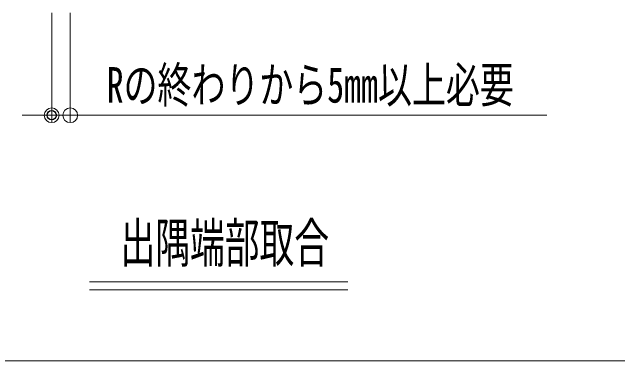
# Model space of a CAD drawing. Units: millimetres, scale not verified. Extents: x -800 to 800, y -554 to 554.
# Drawn here: x -694 to -530.4, y -554 to -459.6 of the extents above; entities that cross this region are included whole.
import ezdxf
from ezdxf.enums import TextEntityAlignment as Align

# ---------------------------------------------------------------- set-up
doc = ezdxf.new("R2010")
doc.units = ezdxf.units.MM
doc.header["$LTSCALE"] = 5
doc.header["$PDMODE"] = 32
doc.header["$PDSIZE"] = 2.5
for name, color, linetype, lineweight in [('0-4_07文字', 7, 'Continuous', 9), ('0-7_zumenwaku', 6, 'Continuous', 9), ('0-F_6寸法', 1, 'Continuous', 9), ('1-0_0', 1, 'Continuous', 9)]:
    doc.layers.add(name, color=color, linetype=linetype, lineweight=lineweight)
doc.layers.add('1-1_Defpoints', color=7, linetype='Continuous')
doc.styles.add('ＭＳ ゴシック', font='')
doc.styles.get('ＭＳ ゴシック').set_extended_font_data('MS Gothic')

# ---------------------------------------------------------------- blocks, each defined once
blk = doc.blocks.new('_Origin')
at = {"layer": '1-0_0'}
blk.add_line((0, 0), (-5, 0), dxfattribs=at)
blk.add_circle((0, 0), 2.5, dxfattribs=at)

msp = doc.modelspace()

# ---------------------------------------------------------------- linework, layer by layer
at = {"layer": '0-4_07文字'}
for p, q in [((-673.154, -532.602), (-603.329, -532.602)), ((-673.154, -534.802), (-603.329, -534.802))]:
    msp.add_line(p, q, dxfattribs=at)
at = {"layer": '0-7_zumenwaku'}
msp.add_lwpolyline([(-799.992, -553.994), (799.992, -553.994), (799.992, 553.994), (-799.992, 553.994)], close=True, dxfattribs=at)
at = {"layer": '0-F_6寸法'}
for p, q in [((-683.335, -459.823), (-683.335, -489.55)), ((-678.335, -459.823), (-678.335, -489.55)), ((-687.335, -487.55), (-691.335, -487.55)), ((-683.335, -487.55), (-678.335, -487.55)), ((-674.335, -487.55), (-549.535, -487.55))]:
    msp.add_line(p, q, dxfattribs=at)
at = {"layer": '1-1_Defpoints'}
msp.add_point((-683.335, -487.55), dxfattribs=at)

# ---------------------------------------------------------------- block references
at = {"layer": '0-F_6寸法', "xscale": 0.8, "yscale": 0.8}
msp.add_blockref('_Origin', (-683.335, -487.55), dxfattribs=at)
at = {"layer": '0-F_6寸法', "xscale": 0.8, "yscale": 0.8, "rotation": 180}
msp.add_blockref('_Origin', (-678.335, -487.55), dxfattribs=at)

# ---------------------------------------------------------------- texts
at = {"layer": '0-4_07文字', "color": 3, "style": 'ＭＳ ゴシック', "width": 0.65}
msp.add_text('出隅端部取合', height=10.59, dxfattribs=at).set_placement((-664.753, -530.527), align=Align.BOTTOM_LEFT)
at = {"layer": '0-F_6寸法', "color": 2, "style": 'ＭＳ ゴシック', "width": 0.7}
msp.add_text('Rの終わりから5mm以上必要', height=9.604, dxfattribs=at).set_placement((-668.501, -487.019), align=Align.BOTTOM_LEFT)

doc.saveas('drawing.dxf')
